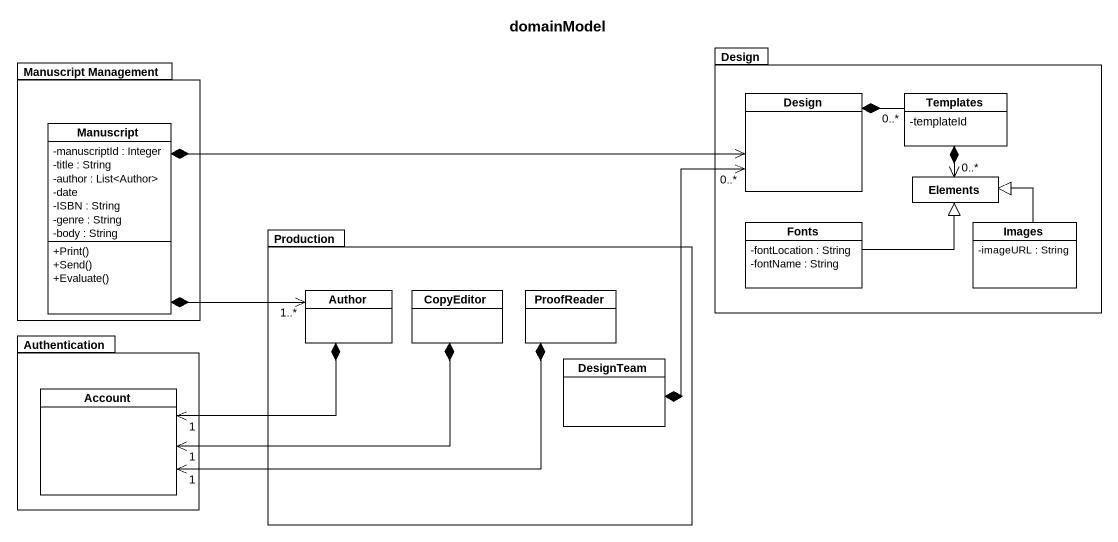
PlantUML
@startuml
title domainModel
hide circle
hide empty members
skinparam classAttributeIconSize 0
package "Manuscript Management" as Manuscript_Management {
  class Manuscript {
    -manuscriptId : Integer
    -title : String
    -author : List<Author>
    -date
    -ISBN : String
    -genre : String
    -body : String
    +Print()
    +Send()
    +Evaluate()
  }
}
package Design {
  class "Design" as Design_2
  class Templates {
    -templateId
  }
  class Elements
  class Fonts {
    -fontLocation : String
    -fontName : String
  }
  class Images {
    -imageURL : String
  }
}
package Production {
  class Author
  class CopyEditor
  class ProofReader
  class DesignTeam
}
package Authentication {
  class Account
}
Manuscript *-right-> Design_2
Manuscript *-right-> "1..*" Author
Design_2 "0..*" *-right- Templates
Templates *--> "0..*" Elements
Fonts -right-|> Elements
Images -up-|> Elements
Author *-left-> "1" Account
CopyEditor *-left-> "1" Account
ProofReader *-left-> "1" Account
DesignTeam *-up-> "0..*" Design_2
@enduml
